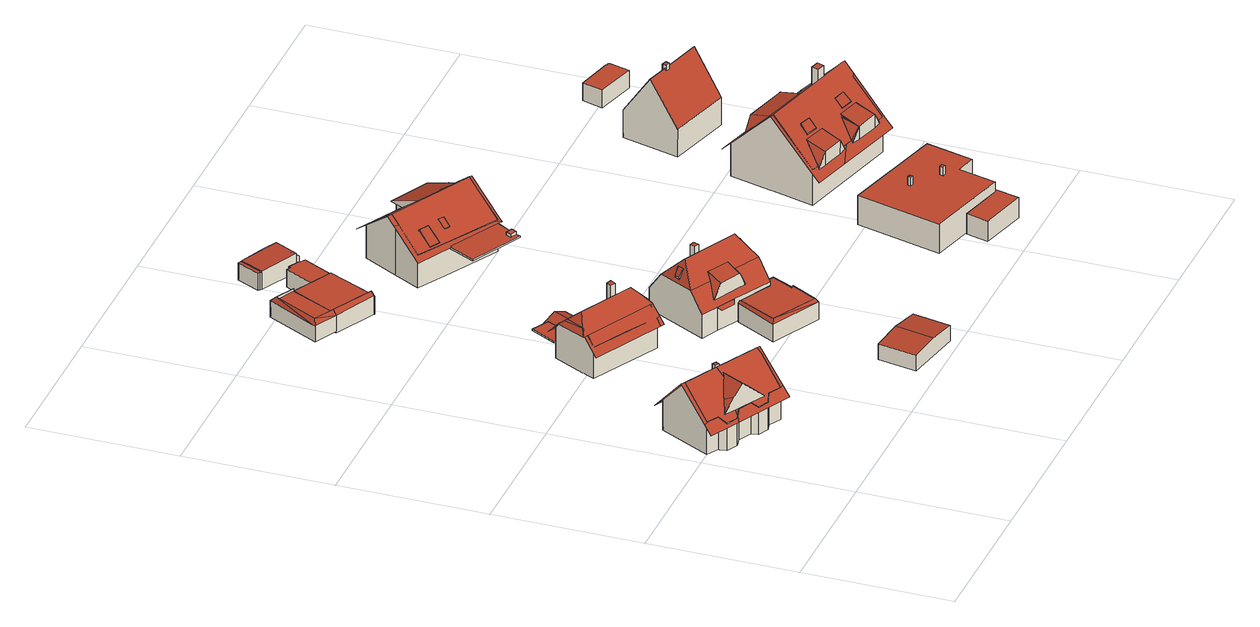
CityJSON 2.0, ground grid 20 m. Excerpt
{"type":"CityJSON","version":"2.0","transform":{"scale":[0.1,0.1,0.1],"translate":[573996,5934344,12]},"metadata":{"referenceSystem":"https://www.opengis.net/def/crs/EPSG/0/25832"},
"CityObjects":{
"building1":{"type":"Building","attributes":{"Grundfläche 2D":"99.353817","Grundhöhe NN":"12.325"},"children":["building1-1"],"geometry":[{"type":"Solid","lod":"3","boundaries":[[[[0,1,2]],[[3,4,5,6,7,8,1,0]],[[9,10,5,4,11]],[[12,13,14,6,5,10,9,15,9,16,17,18,19,20,21,22,23]],[[13,12,23,24,25,26,27,28]],[[20,19,18,29,30,31,32,33,32,8,7,6,14,34,35,36,37]],[[13,28,27,26,25,35,34,14]],[[30,29,18,17,16,11,4,3,0,2,31]],[[16,9,11]],[[32,1,8]],[[32,31,2,1]],[[38,39,40,41,42]],[[43,19,44,38,42,45]],[[46,43,45,47]],[[48,46,47,49]],[[50,51,48,49,52]],[[53,50,52,54]],[[55,56,53,54]],[[57,12,15,56,55,58]],[[59,60,61,62,26,63,57,58,64]],[[65,33,34,61,60,66]],[[67,65,66,68]],[[40,69,67,68,70,41]],[[41,70,68,66,60,59,64,58,55,54,52,49,47,45,42]],[[57,63,26,25,24,23,12]],[[35,25,26,62,61,34]],[[51,50,53,56,15,12,23,22,21,20,37,36,35,34,33,65,67,69,40,39,38,44,19,43,46,48]]]],"semantics":{"surfaces":[{"type":"RoofSurface"},{"type":"WallSurface"},{"type":"GroundSurface"}],"values":[[0,0,0,0,0,0,0,1,1,1,1,1,1,1,1,1,1,1,1,1,1,1,1,2,0,0,0]]}}]},
"building1-1":{"type":"BuildingInstallation","parents":["building1"],"geometry":[{"type":"MultiSurface","lod":"3","boundaries":[[[71,72,73,74,75]],[[76,77,73,72]],[[77,27,78,75,74,73]],[[79,71,75,78,28]],[[79,76,72,71]]],"semantics":{"surfaces":[{"type":"RoofSurface"},{"type":"WallSurface"}],"values":[0,1,1,1,1]}}]},
"building2":{"type":"Building","attributes":{"Grundfläche 2D":"88.103180","Grundhöhe NN":"13.291"},"children":["building2-1","building2-2"],"geometry":[{"type":"Solid","lod":"3","boundaries":[[[[80,81,82,83,84,85,86,87,88,89]],[[90,91,92,81,80,93,94,95,96,97]],[[98,99,90,97,96,95,100,101]],[[102,87,86,85,84,103,104]],[[102,104,105]],[[89,88,94,93,80]],[[92,91,83,82,81]],[[106,107,108,109]],[[109,108,110,111,112]],[[113,114,115,116,117,118,119,85,120,82,92,121,97,122,123]],[[106,109,112,124,125,126,127,128,118,117,129]],[[130,131,132,133,96,134,135,93,89,136,86,128,127,126,125,137,138]],[[122,139,132,131,123]],[[110,108,107,140,141]],[[124,112,111,110,141,142]],[[140,107,106,129]],[[141,140,129,117,116,115,114,113,123,131,130,138,137,125,124,142]],[[87,86,136,89,88]],[[87,102,128,86]],[[88,89,93,94]],[[135,134,96,95,94,93]],[[139,122,99,98,101,100,95,96,133,132]],[[97,90,99,122]],[[97,121,92,91,90]],[[82,83,91,92]],[[84,83,82,120,85]],[[85,119,118,128,104,103,84]],[[102,105,104,128]]]],"semantics":{"surfaces":[{"type":"RoofSurface"},{"type":"WallSurface"},{"type":"GroundSurface"}],"values":[[0,0,0,0,0,0,0,0,0,1,1,1,1,1,1,1,2,0,0,0,0,0,0,0,0,0,0,0]]}}]},
"building2-1":{"type":"BuildingInstallation","parents":["building2"],"geometry":[{"type":"MultiSurface","lod":"3","boundaries":[[[143,144,145,146]],[[146,145,147,148]],[[143,146,148,149]],[[144,143,149,150]],[[145,144,150,147]]],"semantics":{"surfaces":[{"type":"RoofSurface"},{"type":"WallSurface"}],"values":[0,1,1,1,1]}}]},
"building2-2":{"type":"BuildingInstallation","parents":["building2"],"geometry":[{"type":"MultiSurface","lod":"3","boundaries":[[[151,152,153,127,154]],[[152,151,155,156]],[[153,152,156,157]],[[127,153,157,126]],[[127,126,158,154]],[[151,154,158,155]],[[126,157,156,155,158]]],"semantics":{"surfaces":[{"type":"RoofSurface"},{"type":"WallSurface"},{"type":"OuterCeilingSurface"}],"values":[0,1,1,1,1,1,2]}}]},
"building3":{"type":"Building","attributes":{"Grundfläche 2D":"27.510476","Grundhöhe NN":"13.855"},"geometry":[{"type":"Solid","lod":"3","boundaries":[[[[159,160,161,162,163,164]],[[165,161,160]],[[165,166,167,161]],[[168,167,166]],[[168,169,170,167]],[[171,172,173,174]],[[174,167,170,171]],[[161,167,174,173]],[[172,162,161,173]],[[160,159,164,175,176]],[[166,165,160,176,177]],[[169,168,166,177,178]],[[164,163,162,172,171,170,169,178,179,180,181,175]],[[181,180,179,178,177,176,175]]]],"semantics":{"surfaces":[{"type":"RoofSurface"},{"type":"WallSurface"},{"type":"GroundSurface"}],"values":[[0,0,0,0,0,0,1,1,1,1,1,1,1,2]]}}]},
"building4":{"type":"Building","attributes":{"Grundfläche 2D":"43.471181","Grundhöhe NN":"12.736"},"geometry":[{"type":"Solid","lod":"3","boundaries":[[[[182,183,184,185]],[[186,183,182,187]],[[185,184,188,189]],[[187,182,185,189,190]],[[186,187,190,191]],[[188,184,183,186,191]],[[190,189,188,191]]]],"semantics":{"surfaces":[{"type":"RoofSurface"},{"type":"WallSurface"},{"type":"GroundSurface"}],"values":[[0,0,1,1,1,1,2]]}}]},
"building5":{"type":"Building","attributes":{"Grundfläche 2D":"61.666938","Grundhöhe NN":"13.657"},"geometry":[{"type":"Solid","lod":"3","boundaries":[[[[172,171,192,193]],[[169,194,195,170]],[[196,195,194]],[[197,198,199,200,201,202,203,204]],[[170,195,192,171]],[[205,206,207,169,170,171,172]],[[194,169,207,208]],[[196,194,208,209]],[[192,195,196,209,210]],[[192,210,211,201,193]],[[212,205,172,193,201,200]],[[202,201,211,213]],[[203,202,213,214]],[[204,203,214,215]],[[197,204,215,216]],[[198,197,216,217]],[[199,198,217,218]],[[200,199,218,212]],[[213,211,210,209,208,207,206,205,212,218,217,216,215,214]]]],"semantics":{"surfaces":[{"type":"RoofSurface"},{"type":"WallSurface"},{"type":"GroundSurface"}],"values":[[0,0,0,0,1,1,1,1,1,1,1,1,1,1,1,1,1,1,2]]}}]},
"building6":{"type":"Building","attributes":{"Grundfläche 2D":"49.307863","Grundhöhe NN":"12.799"},"geometry":[{"type":"Solid","lod":"3","boundaries":[[[[219,220,221]],[[222,220,219]],[[223,224,225,226]],[[227,225,224]],[[228,225,227]],[[229,228,227]],[[229,230,231,228]],[[232,231,230]],[[233,231,232]],[[221,220,232]],[[232,220,234,233]],[[235,236,237,238,239,240,241,242,243]],[[220,222,235,243]],[[242,241,233,234,220,243]],[[240,231,233,241]],[[228,231,240,239]],[[225,228,239,238]],[[226,225,238,237]],[[244,236,235,222,219,245,246]],[[244,247,248,223,226,237,236]],[[224,223,248,249]],[[227,224,249,250]],[[230,229,227,250,251]],[[232,230,251,252]],[[221,232,252,253]],[[219,221,253,245]],[[253,252,251,250,249,248,247,244,246,245]]]],"semantics":{"surfaces":[{"type":"RoofSurface"},{"type":"WallSurface"},{"type":"GroundSurface"}],"values":[[0,0,0,0,0,0,0,0,0,0,0,0,1,1,1,1,1,1,1,1,1,1,1,1,1,1,2]]}}]},
"building7":{"type":"Building","attributes":{"Grundfläche 2D":"107.350959","Grundhöhe NN":"12.962"},"children":["building7-1","building7-2","building7-3"],"geometry":[{"type":"MultiSurface","lod":"3","boundaries":[[[254,255,256]],[[257,258,259,260]],[[256,260,259,261,254]],[[262,263,264,265,266]],[[258,263,262,259]],[[267,268,269]],[[270,271,269]],[[272,271,270]],[[270,269,268,273]],[[274,275,276,277]],[[267,264,263,258,257,278,273,268]],[[279,280,281,278,257,260,256,282,283,284,285,286,265,264,267,287,274,277]],[[270,273,278]],[[283,255,254]],[[286,285,284,283,261,259,262,266]],[[256,255,283,282]],[[254,261,283]],[[286,266,265]],[[287,267,269,271,288,289,290]],[[291,272,270,278,292,293]],[[294,292,278,281]],[[290,295,274,287]],[[277,274,295,296,297,294,281,280,279]],[[291,288,271,272]],[[289,288,291,293,292,294,296,295,290]]],"semantics":{"surfaces":[{"type":"RoofSurface"},{"type":"WallSurface"},{"type":"GroundSurface"}],"values":[0,0,0,0,0,0,0,0,0,0,0,0,0,1,1,1,1,1,1,1,1,1,1,1,2]}}]},
"building7-1":{"type":"BuildingInstallation","parents":["building7"],"geometry":[{"type":"MultiSurface","lod":"3","boundaries":[[[298,299,300,301]],[[302,303,298,301]],[[303,304,299,298]],[[305,302,301,300]],[[304,305,300,299]]],"semantics":{"surfaces":[{"type":"RoofSurface"},{"type":"WallSurface"}],"values":[0,1,1,1,1]}}]},
"building7-2":{"type":"BuildingInstallation","parents":["building7"],"geometry":[{"type":"MultiSurface","lod":"3","boundaries":[[[306,307,308,309,310]],[[308,307,311,312]],[[307,306,313,311]],[[306,310,314,313]],[[310,309,308,312,314]]],"semantics":{"surfaces":[{"type":"RoofSurface"},{"type":"WallSurface"}],"values":[0,1,1,1,1]}}]},
"building7-3":{"type":"BuildingInstallation","parents":["building7"],"geometry":[{"type":"MultiSurface","lod":"3","boundaries":[[[315,316,317,318,319]],[[320,321,317,316]],[[318,317,321,322]],[[319,323,324,320,316,315]],[[323,319,318,322,325]]],"semantics":{"surfaces":[{"type":"RoofSurface"},{"type":"WallSurface"}],"values":[0,1,1,1,1]}}]},
"building8":{"type":"Building","attributes":{"Grundfläche 2D":"21.666753","Grundhöhe NN":"13.743"},"geometry":[{"type":"Solid","lod":"3","boundaries":[[[[326,327,328,329,330,331,332,333,334]],[[335,336,337,338,339,340,341]],[[333,332,342,343]],[[334,333,343,344]],[[345,326,334,344]],[[327,326,345,346]],[[328,327,346,347]],[[329,328,347,348]],[[341,329,348,349,335]],[[336,335,349,350]],[[339,338,337,336,350,342,332,331]],[[341,340,339,331,330,329]],[[346,345,344,343,342,350,349,348,347]]]],"semantics":{"surfaces":[{"type":"RoofSurface"},{"type":"WallSurface"},{"type":"GroundSurface"}],"values":[[0,0,1,1,1,1,1,1,1,1,1,1,2]]}}]},
"building9":{"type":"Building","attributes":{"Grundfläche 2D":"1.700644","Grundhöhe NN":"13.064"},"geometry":[{"type":"Solid","lod":"3","boundaries":[[[[351,352,353,354]],[[355,356,354,353]],[[356,357,351,354]],[[357,358,352,351]],[[358,355,353,352]],[[358,357,356,355]]]],"semantics":{"surfaces":[{"type":"RoofSurface"},{"type":"WallSurface"},{"type":"GroundSurface"}],"values":[[0,1,1,1,1,2]]}}]},
"building10":{"type":"Building","attributes":{"Grundfläche 2D":"131.435155","Grundhöhe NN":"13.111"},"children":["building10-1","building10-2","building10-3","building10-4","building10-5"],"geometry":[{"type":"Solid","lod":"3","boundaries":[[[[359,360,361,362,363,364,365,366,367]],[[368,369,370,371,359,367,372,373,374]],[[362,361,360,359,371,370,375,376]],[[376,377,378,379,380,381,382,381,362]],[[383,384,385,386,387,370,369,368,374,388,389]],[[377,390,391,380,379,378]],[[372,367,366,392]],[[363,362,381,364]],[[365,364,381,380,393]],[[393,392,366,365]],[[394,395,396,397,398,399,400,401,402]],[[403,404,396,395,405]],[[406,368,407,403,405,408]],[[409,406,408,410]],[[411,412,413,409,410,414]],[[411,415,416,417,378,382,418,371,369,412]],[[419,420,421,379,422,416,415,423]],[[424,425,421,420,426]],[[400,424,426,401]],[[410,408,405,395,394,402,401,426,420,419,423,415,411,414]],[[397,372,399,398]],[[396,404,403,407,368,374,373,372,397]],[[389,388,374,368,406,409,413,412,369,370,387,386,385,384,383]],[[418,382,378,377,376,375,370,371]],[[370,369,371]],[[422,379,380,391,390,377,378,417,416]],[[380,379,421,425]],[[424,400,399,372,392,393,380,425]]]],"semantics":{"surfaces":[{"type":"RoofSurface"},{"type":"WallSurface"},{"type":"GroundSurface"}],"values":[[0,0,0,0,0,0,1,1,1,1,1,1,1,1,1,1,1,1,1,2,0,0,0,0,0,0,0,0]]}}]},
"building10-1":{"type":"BuildingInstallation","parents":["building10"],"geometry":[{"type":"MultiSurface","lod":"3","boundaries":[[[427,428,429,430]],[[430,429,431,432]],[[427,430,432,433]],[[428,427,433,434]],[[429,428,434,431]]],"semantics":{"surfaces":[{"type":"RoofSurface"},{"type":"WallSurface"}],"values":[0,1,1,1,1]}}]},
"building10-2":{"type":"BuildingInstallation","parents":["building10"],"geometry":[{"type":"MultiSurface","lod":"3","boundaries":[[[435,436,437,438,439,440,441]],[[436,435,441,442,443,444]],[[444,445,437,436]],[[446,440,439,438,437,445,447,448]],[[441,440,446,442]]],"semantics":{"surfaces":[{"type":"RoofSurface"},{"type":"WallSurface"}],"values":[0,1,1,1,1]}}]},
"building10-3":{"type":"BuildingInstallation","parents":["building10"],"geometry":[{"type":"MultiSurface","lod":"3","boundaries":[[[449,450,451,452]],[[453,450,449,454,455]],[[453,456,451,450]],[[457,452,451,456,458]],[[449,452,457,459,460,454]],[[461,460,459,462]]],"semantics":{"surfaces":[{"type":"RoofSurface"},{"type":"WallSurface"},{"type":"OuterCeilingSurface"}],"values":[0,1,1,1,1,2]}}]},
"building10-4":{"type":"BuildingInstallation","parents":["building10"],"geometry":[{"type":"MultiSurface","lod":"3","boundaries":[[[463,464,465]],[[466,465,464]],[[467,465,466]],[[468,465,467,469,470]],[[471,470,469]],[[472,470,471]],[[473,470,472]],[[474,464,463,475]],[[466,464,474,476]],[[467,466,476,477]],[[469,467,477,478]],[[471,469,478,479]],[[472,471,479,480]],[[473,472,480,481]],[[465,468,470,473,481,475,463]],[[478,477,476,474,475,481,480,479]]],"semantics":{"surfaces":[{"type":"RoofSurface"},{"type":"WallSurface"},{"type":"OuterCeilingSurface"}],"values":[0,0,0,0,0,0,0,1,1,1,1,1,1,1,1,2]}}]},
"building10-5":{"type":"BuildingInstallation","parents":["building10"],"geometry":[{"type":"MultiSurface","lod":"3","boundaries":[[[482,483,484,457,458,456,453,455,454,485,486,487,488,389]],[[488,487,489,490,482,389]],[[484,483,482,490,491]],[[484,491,459,457]],[[486,485,454,460,492]],[[487,486,492,489]],[[460,461,462,459,491,490,489,492]]],"semantics":{"surfaces":[{"type":"RoofSurface"},{"type":"WallSurface"},{"type":"OuterCeilingSurface"}],"values":[0,1,1,1,1,1,2]}}]},
"building11":{"type":"Building","attributes":{"Grundfläche 2D":"21.082677","Grundhöhe NN":"12.144"},"geometry":[{"type":"Solid","lod":"3","boundaries":[[[[493,494,495,496,497,498]],[[494,493,499,500]],[[495,494,500,501]],[[496,495,501,502]],[[497,496,502,503]],[[498,497,503,504]],[[493,498,504,499]],[[504,503,502,501,500,499]]]],"semantics":{"surfaces":[{"type":"RoofSurface"},{"type":"WallSurface"},{"type":"GroundSurface"}],"values":[[0,1,1,1,1,1,1,2]]}}]},
"building12":{"type":"Building","attributes":{"Grundfläche 2D":"162.342879","Grundhöhe NN":"12.336"},"children":["building12-1","building12-2"],"geometry":[{"type":"Solid","lod":"3","boundaries":[[[[505,506,507,508,509,510]],[[505,510,511,512]],[[506,505,512,513]],[[507,506,513,514]],[[508,507,514,515]],[[509,508,515,516]],[[510,509,516,511]],[[516,515,514,513,512,511]]]],"semantics":{"surfaces":[{"type":"RoofSurface"},{"type":"WallSurface"},{"type":"GroundSurface"}],"values":[[0,1,1,1,1,1,1,2]]}}]},
"building12-1":{"type":"BuildingInstallation","parents":["building12"],"geometry":[{"type":"MultiSurface","lod":"3","boundaries":[[[517,518,519,520]],[[521,522,520,519]],[[522,523,517,520]],[[518,517,523,524]],[[519,518,524,521]]],"semantics":{"surfaces":[{"type":"RoofSurface"},{"type":"WallSurface"}],"values":[0,1,1,1,1]}}]},
"building12-2":{"type":"BuildingInstallation","parents":["building12"],"geometry":[{"type":"MultiSurface","lod":"3","boundaries":[[[525,526,527,528]],[[528,527,529,530]],[[525,528,530,531]],[[526,525,531,532]],[[527,526,532,529]]],"semantics":{"surfaces":[{"type":"RoofSurface"},{"type":"WallSurface"}],"values":[0,1,1,1,1]}}]},
"building13":{"type":"Building","attributes":{"Grundfläche 2D":"181.147158","Grundhöhe NN":"12.443"},"children":["building13-1","building13-2","building13-3"],"geometry":[{"type":"Solid","lod":"3","boundaries":[[[[533,534,535]],[[536,537,538,539,540,535,534]],[[539,538,537,541,542]],[[543,544,545,546,547]],[[548,549,543,547,550]],[[551,552,549]],[[549,548,553]],[[549,553,554]],[[549,554,551]],[[555,556,557]],[[556,558,557]],[[559,557,558,560]],[[561,562,559,560,563,564]],[[565,566,567,568,569,570,571,572],[542,541,537,536,534,533,573,574,575]],[[576,577,567,566,565,572,578,579],[564,563,560,558,556,551,554,553,548,550,547,546,545,544,580,581,552,551,556,555,582,583,584,585,561]],[[539,542,575]],[[539,575,574,573,535,540]],[[573,533,535]],[[581,549,552]],[[543,549,581,580]],[[544,543,580]],[[564,561,585,562,561,564,563]],[[585,584,559,562]],[[584,583,582,557,559]],[[555,557,582]],[[586,587,588,566,589,590,591,592]],[[593,573,574,594,587,586,595]],[[596,597,598,599,565,600,593,595,601]],[[590,545,602,551,556,564,598,597,591]],[[597,596,601,595,586,592,591]],[[600,565,572,571,570,569,568,567,566,588,587,594,574,573,593]],[[579,578,572,565,599,598,564,556,551,602,545,590,589,566,567,577,576]]]],"semantics":{"surfaces":[{"type":"RoofSurface"},{"type":"WallSurface"},{"type":"GroundSurface"}],"values":[[0,0,0,0,0,0,0,0,0,0,0,0,0,0,0,1,1,1,1,1,1,1,1,1,1,1,1,1,1,2,0,0]]}}]},
"building13-1":{"type":"BuildingInstallation","parents":["building13"],"geometry":[{"type":"MultiSurface","lod":"3","boundaries":[[[603,604,605,606]],[[606,605,607,608]],[[603,606,608,609]],[[604,603,609,610]],[[605,604,610,607]]],"semantics":{"surfaces":[{"type":"RoofSurface"},{"type":"WallSurface"}],"values":[0,1,1,1,1]}}]},
"building13-2":{"type":"BuildingInstallation","parents":["building13"],"geometry":[{"type":"MultiSurface","lod":"3","boundaries":[[[611,612,613,614]],[[614,613,615,616]],[[611,614,616,617]],[[612,611,617,618]],[[613,612,618,615]]],"semantics":{"surfaces":[{"type":"RoofSurface"},{"type":"WallSurface"}],"values":[0,1,1,1,1]}}]},
"building13-3":{"type":"BuildingInstallation","parents":["building13"],"geometry":[{"type":"MultiSurface","lod":"3","boundaries":[[[619,620,621,622]],[[622,621,623,624]],[[619,622,624,625]],[[620,619,625,626]],[[621,620,626,623]]],"semantics":{"surfaces":[{"type":"RoofSurface"},{"type":"WallSurface"}],"values":[0,1,1,1,1]}}]},
"building14":{"type":"Building","attributes":{"Grundfläche 2D":"75.227558","Grundhöhe NN":"12.462"},"children":["building14-1"],"geometry":[{"type":"Solid","lod":"3","boundaries":[[[[627,628,629,630,631,632]],[[629,628,627,633,634,630]],[[633,627,632,635,636]],[[634,633,636,637]],[[631,630,634,637,638]],[[632,631,638,635]],[[636,635,638,637]]]],"semantics":{"surfaces":[{"type":"RoofSurface"},{"type":"WallSurface"},{"type":"GroundSurface"}],"values":[[0,0,1,1,1,1,2]]}}]},
"building14-1":{"type":"BuildingInstallation","parents":["building14"],"geometry":[{"type":"MultiSurface","lod":"3","boundaries":[[[639,640,641,642,643,644]],[[640,639,645,646]],[[646,628,647,642,641,640]],[[643,642,647,648]],[[648,629,645,639,644,643]]],"semantics":{"surfaces":[{"type":"RoofSurface"},{"type":"WallSurface"}],"values":[0,1,1,1,1]}}]},
"building15":{"type":"Building","attributes":{"Grundfläche 2D":"16.748381","Grundhöhe NN":"12.904"},"geometry":[{"type":"Solid","lod":"3","boundaries":[[[[649,650,651,652,653,654,655]],[[651,650,656,657]],[[652,651,657,658]],[[653,652,658,659]],[[660,655,654,653,659,661]],[[649,655,660,662]],[[650,649,662,656]],[[662,660,661,659,658,657,656]]]],"semantics":{"surfaces":[{"type":"RoofSurface"},{"type":"WallSurface"},{"type":"GroundSurface"}],"values":[[0,1,1,1,1,1,1,2]]}}]}
},
"vertices":[
[58,178,67],[58,191,61],[43,185,49],[59,177,68],[70,171,81],[86,202,81],[82,200,78],[74,198,73],[66,195,66],[93,183,68],[92,186,70],[101,155,49],[144,179,88],[89,208,88],[84,210,88],[142,173,82],[101,155,48],[96,158,48],[59,177,48],[54,172,42],[50,169,37],[98,145,37],[127,131,37],[147,177,88],[172,220,37],[53,279,37],[60,266,47],[86,213,84],[87,210,86],[58,178,48],[46,184,48],[43,185,48],[58,191,60],[33,226,79],[37,234,88],[32,237,88],[9,190,37],[36,176,37],[52,172,41],[39,179,41],[37,179,41],[37,179,3],[52,172,3],[64,174,48],[53,172,42],[64,174,3],[82,165,48],[82,165,3],[85,156,42],[85,156,3],[100,149,42],[98,150,42],[100,149,3],[109,152,49],[109,152,3],[127,143,3],[127,143,48],[162,213,48],[162,213,3],[59,267,3],[55,269,3],[55,269,47],[59,267,47],[154,218,48],[60,266,3],[19,199,49],[19,199,3],[35,190,49],[35,190,3],[35,188,48],[35,188,3],
[90,209,89],[93,214,89],[88,217,89],[86,213,89],[85,212,89],[93,214,80],[88,217,80],[85,212,86],[90,209,86],
[149,408,89],[222,371,89],[241,380,75],[247,384,69],[246,384,69],[243,386,69],[149,433,69],[145,435,69],[143,436,69],[145,425,77],[226,344,69],[227,344,69],[226,351,75],[132,400,77],[123,396,69],[125,395,69],[129,393,69],[223,346,69],[218,326,48],[221,333,56],[120,385,57],[116,377,48],[150,445,57],[251,393,58],[255,402,48],[154,453,48],[208,415,32],[230,458,32],[213,466,40],[192,424,40],[196,474,32],[193,467,32],[176,432,32],[223,346,13],[241,380,13],[241,381,13],[248,394,13],[248,395,13],[248,395,58],[248,394,59],[241,381,74],[225,351,74],[217,335,56],[217,335,13],[176,432,13],[154,443,13],[154,443,35],[154,443,37],[154,443,58],[208,415,13],[129,394,13],[124,383,13],[124,383,57],[124,383,58],[129,394,70],[132,399,75],[149,432,70],[132,400,13],[132,399,13],[173,358,57],[230,458,13],[196,474,13],[193,467,13],
[217,389,94],[221,396,94],[214,399,94],[210,392,94],[214,399,70],[210,392,77],[217,389,77],[221,396,70],
[193,467,37],[170,479,37],[152,444,37],[176,432,37],[193,467,35],[170,479,35],[152,444,35],[176,432,35],
[121,796,42],[117,798,42],[118,791,48],[144,778,48],[145,780,45],[147,783,42],[82,732,42],[80,727,42],[87,730,48],[111,711,42],[112,711,42],[114,716,48],[114,716,44],[144,778,44],[118,791,44],[87,730,44],[147,783,19],[117,798,19],[80,727,19],[112,711,19],[114,716,19],[144,778,19],[145,780,19],
[333,69,33],[323,16,33],[363,9,29],[373,61,29],[283,24,29],[293,77,29],[363,9,7],[373,61,7],[293,77,7],[283,24,7],
[170,687,44],[200,750,44],[168,683,43],[170,687,48],[168,682,43],[199,804,42],[198,801,42],[192,804,42],[172,764,42],[200,750,42],[221,791,42],[213,796,42],[213,797,42],[144,778,17],[114,716,17],[112,711,17],[168,683,17],[168,682,17],[170,687,17],[200,750,17],[172,764,17],[221,791,17],[213,796,17],[213,797,17],[199,804,17],[198,801,17],[192,804,17],
[369,254,33],[383,245,38],[386,246,33],[369,252,38],[316,266,35],[286,210,33],[291,212,38],[318,265,38],[354,176,33],[353,180,38],[373,214,33],[374,214,33],[372,215,38],[370,216,33],[368,216,38],[369,217,38],[369,252,37],[364,242,37],[318,265,37],[291,212,37],[353,180,37],[372,215,37],[368,216,37],[369,217,37],[383,245,37],[364,242,8],[369,254,8],[369,252,8],[318,265,8],[316,266,8],[286,210,8],[354,176,8],[374,214,8],[370,216,8],[386,246,8],
[334,264,52],[335,264,52],[335,264,51],[336,279,69],[337,287,77],[327,268,70],[335,265,52],[333,264,55],[297,282,70],[307,302,77],[300,296,69],[288,288,52],[288,287,51],[271,311,69],[296,328,96],[295,358,69],[398,308,69],[305,377,40],[407,326,40],[372,291,96],[285,282,43],[286,276,39],[304,267,39],[310,269,43],[373,260,69],[316,266,43],[318,265,43],[364,242,42],[334,264,51],[333,264,51],[327,268,51],[297,282,51],[288,287,50],[262,293,43],[305,377,10],[295,358,10],[262,293,10],[407,326,10],[373,260,10],[398,308,10],[364,242,10],[285,282,10],[310,269,10],[316,266,10],
[283,330,77],[289,327,87],[292,335,87],[287,337,76],[287,337,72],[283,330,73],[289,327,85],[292,335,84],
[379,292,88],[375,285,89],[380,282,78],[381,282,78],[384,289,77],[375,285,87],[380,282,75],[379,292,87],[384,289,75],
[329,329,100],[324,331,100],[321,324,100],[327,321,100],[330,328,100],[324,331,81],[321,324,89],[327,321,89],[330,328,80],[329,329,80],[330,328,81],
[173,834,41],[176,833,41],[175,832,41],[177,831,41],[178,832,41],[192,862,41],[194,862,41],[194,863,41],[188,865,41],[228,805,44],[243,836,45],[227,845,44],[194,862,42],[192,862,42],[178,832,42],[177,831,42],[194,862,17],[194,863,17],[188,865,17],[173,834,17],[176,833,17],[175,832,17],[177,831,17],[228,805,17],[243,836,17],
[247,834,38],[243,836,42],[228,805,42],[233,803,38],[228,805,11],[233,803,11],[247,834,11],[243,836,11],
[378,675,74],[380,674,75],[388,669,75],[401,661,75],[406,672,70],[407,673,70],[423,706,53],[369,733,53],[348,691,74],[276,699,94],[391,640,94],[394,638,94],[392,642,93],[361,716,52],[295,751,52],[270,702,94],[395,641,92],[404,658,77],[410,670,66],[412,678,59],[413,684,54],[414,687,52],[407,673,65],[408,671,65],[293,629,53],[294,629,53],[365,593,53],[369,590,53],[371,594,56],[244,653,52],[293,628,52],[414,678,58],[418,685,52],[369,733,52],[423,706,52],[363,711,11],[360,706,11],[360,706,59],[363,711,55],[364,713,53],[365,714,52],[372,728,52],[372,728,11],[365,714,11],[298,740,58],[346,714,59],[298,740,11],[273,693,90],[278,703,91],[273,693,11],[253,657,58],[253,657,11],[367,595,11],[367,595,56],[291,636,57],[291,636,11],[415,683,11],[415,683,54],[414,683,55],[393,644,90],[413,684,11],[390,696,11],[390,696,55],[414,684,54],[414,684,11],[399,713,52],[392,699,52],[399,713,11],
[315,638,67],[320,648,76],[313,652,76],[308,642,67],[313,652,75],[308,642,66],[315,638,66],[320,648,75],
[282,665,75],[273,648,60],[287,641,60],[288,644,62],[289,644,62],[296,659,75],[282,666,75],[282,666,74],[282,665,74],[273,648,59],[287,641,59],[296,659,74],[288,644,61],[289,644,61],
[354,572,55],[345,576,55],[341,569,55],[350,565,55],[345,576,51],[354,572,51],[348,575,51],[341,569,51],[350,565,51],[342,569,51],[350,565,49],[354,572,49],[345,576,49],[341,569,49],
[392,642,50],[399,638,50],[397,650,55],[407,638,50],[411,640,50],[401,659,55],[424,665,50],[408,671,55],[424,669,50],[419,676,50],[412,679,50],[399,638,48],[392,642,48],[407,638,48],[411,640,48],[424,665,48],[424,669,48],[419,676,48],[412,679,48],
[277,595,51],[338,564,51],[348,559,51],[365,593,52],[366,596,52],[296,634,52],[294,629,52],[296,634,49],[277,595,49],[348,559,49],[366,596,49],
[614,79,30],[606,49,30],[671,32,30],[680,68,30],[675,69,30],[674,64,30],[614,79,1],[606,49,1],[671,32,1],[680,68,1],[675,69,1],[674,64,1],
[587,210,44],[557,94,44],[674,64,44],[687,115,44],[714,108,44],[730,172,44],[730,172,3],[587,210,3],[557,94,3],[674,64,3],[687,115,3],[714,108,3],
[671,127,56],[672,132,56],[667,133,56],[666,128,56],[667,133,44],[666,128,44],[671,127,44],[672,132,44],
[634,156,56],[635,160,56],[631,161,56],[630,157,56],[631,161,44],[630,157,44],[634,156,44],[635,160,44],
[668,384,51],[673,355,78],[681,382,70],[685,352,78],[735,339,78],[742,365,71],[743,366,70],[739,367,70],[748,362,52],[749,363,51],[732,240,70],[743,238,52],[742,241,54],[741,249,61],[739,267,78],[707,275,78],[700,249,70],[715,273,78],[690,255,54],[688,253,52],[706,273,76],[705,273,75],[672,257,52],[672,260,54],[661,259,70],[668,285,78],[629,267,70],[637,294,78],[619,272,53],[618,271,52],[633,289,73],[620,273,54],[624,332,112],[770,295,112],[773,294,112],[790,361,42],[791,362,41],[755,372,41],[638,403,41],[620,334,112],[681,382,50],[739,367,50],[743,366,50],[754,225,42],[757,237,54],[605,277,54],[602,265,42],[732,240,51],[700,249,51],[661,259,51],[643,264,51],[629,267,51],[618,271,51],[785,355,4],[785,355,50],[771,301,106],[755,239,55],[755,238,54],[755,238,4],[755,239,4],[640,393,50],[758,362,50],[640,393,4],[624,332,4],[609,276,4],[609,276,54],[624,331,111],[625,335,110],[625,335,4],[714,249,54],
[660,290,82],[663,300,92],[646,305,93],[643,295,82],[646,305,92],[643,295,81],[660,290,81],[663,300,91],
[742,310,120],[745,319,120],[733,322,120],[731,313,120],[733,322,95],[731,313,104],[742,310,105],[745,319,96],
[733,271,82],[735,282,92],[718,286,92],[715,276,82],[718,286,91],[715,276,81],[733,271,81],[735,282,91],
[668,507,102],[697,499,102],[704,497,102],[758,483,102],[768,522,44],[679,546,44],[658,468,44],[747,444,44],[679,546,5],[658,468,5],[747,444,5],[768,522,5],
[705,500,107],[698,502,107],[697,499,107],[697,497,107],[703,495,107],[704,497,107],[705,500,97],[698,502,97],[697,497,98],[703,495,98],
[786,607,34],[737,619,34],[729,591,34],[784,576,34],[791,604,34],[790,605,34],[786,606,34],[737,619,9],[729,591,9],[784,576,9],[791,604,9],[786,606,9],[790,605,9],[786,607,9]
]}
